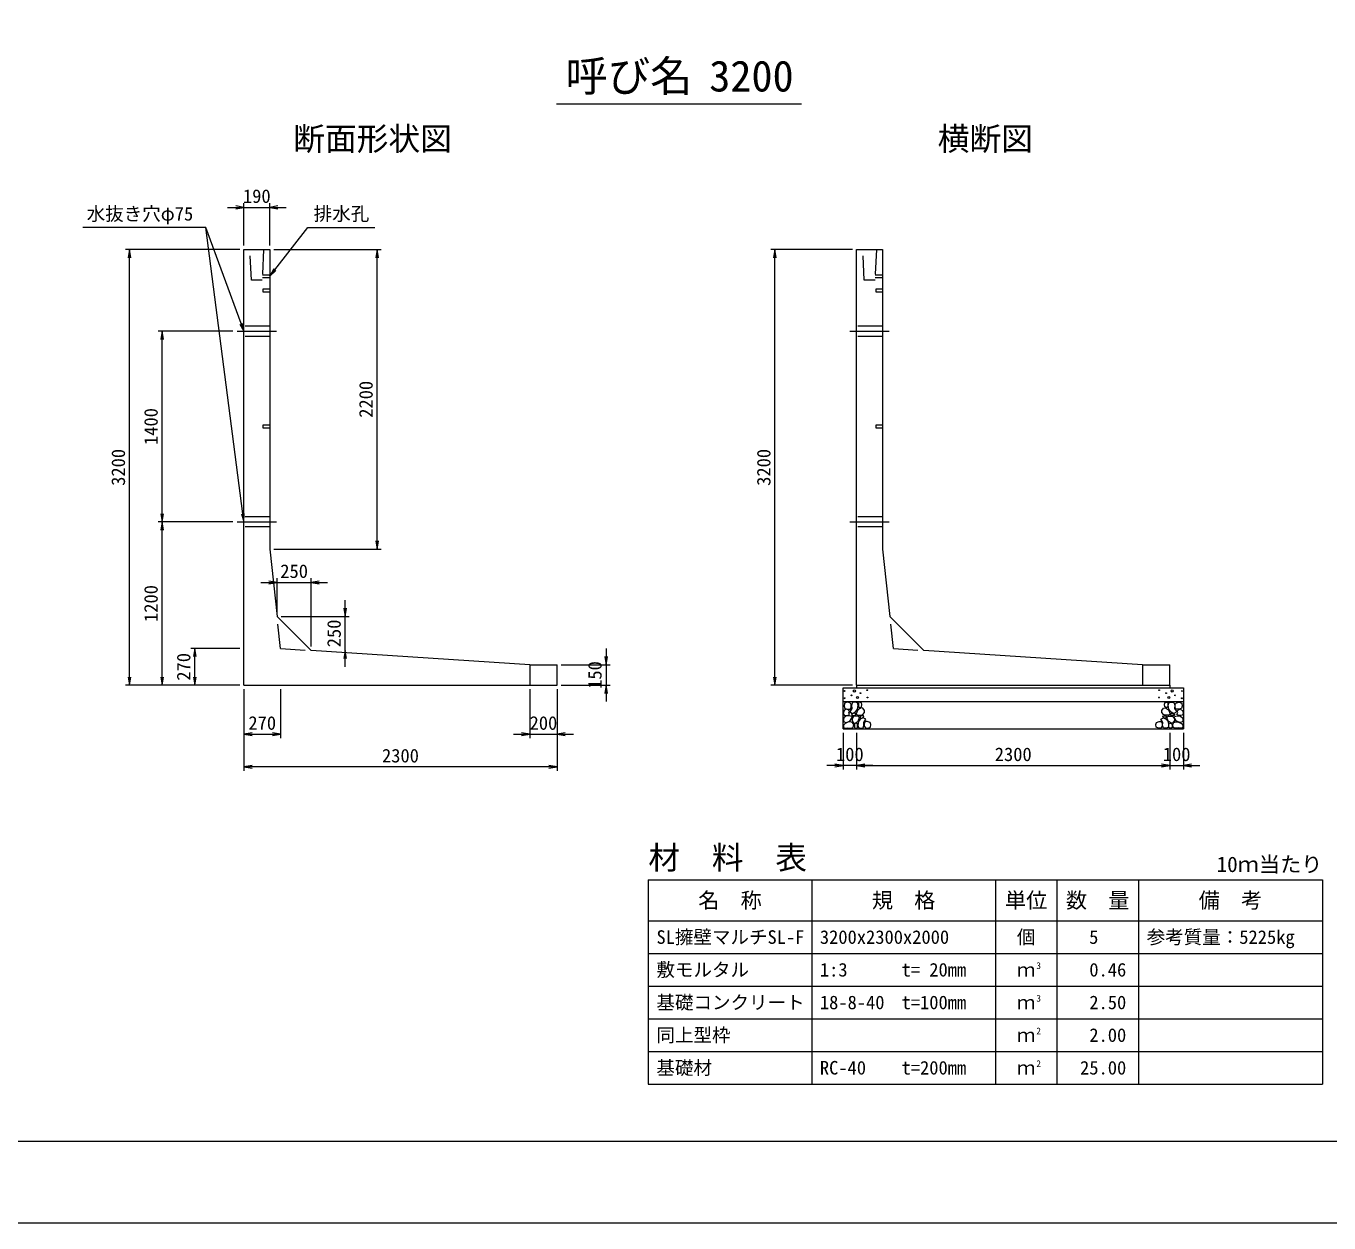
# Model space of a CAD drawing. Units: millimetres at full size, sheet at 1:30. Extents: x 87100 to 112330, y -109759 to -91939.
# Drawn here: x 97906 to 107474, y -109759 to -100967 of the extents above; entities that cross this region are included whole.
import ezdxf
from ezdxf.enums import TextEntityAlignment as Align

# ---------------------------------------------------------------- set-up
doc = ezdxf.new("R2010")
doc.units = ezdxf.units.MM
doc.header["$LTSCALE"] = 30
doc.linetypes.add('CHAIN', pattern=[18.5, 12, -1.5, 3.5, -1.5])
doc.linetypes.add('DASHED_SPACED', pattern=[12, 6, -6])
for name, color, linetype, lineweight in [('D-BMK', 2, 'CHAIN', 13), ('D-DCR-HCHn', 4, 'Continuous', 9), ('D-MTR-FRAM', 7, 'Continuous', 13), ('D-MTR-LINE', 7, 'Continuous', 13), ('D-STR-DIM', 7, 'Continuous', 9), ('D-STR-STRn', 1, 'Continuous', 13), ('D-STR-TXT', 7, 'Continuous', 9), ('D-TTL', 2, 'Continuous', 13), ('D-TTL-TXT', 7, 'Continuous', 13)]:
    doc.layers.add(name, color=color, linetype=linetype, lineweight=lineweight)
doc.layers.add('D-MTR', color=7, linetype='Continuous')
doc.layers.add('D-MTR-TXT', color=7, linetype='Continuous')
doc.styles.add('ＭＳ ゴシック', font='')
doc.styles.get('ＭＳ ゴシック').set_extended_font_data('MS Gothic')

# ---------------------------------------------------------------- blocks, each defined once
blk = doc.blocks.new('open_arrow')
at = {"color": 0, "linetype": 'Continuous', "lineweight": -2}
blk.add_lwpolyline([(7.5, 1.25), (0, 0), (7.5, -1.25)], dxfattribs=at)

msp = doc.modelspace()

# ---------------------------------------------------------------- linework, layer by layer
at = {"layer": 'D-BMK'}
for p, q in [((99455.11, -103208.73), (99745.11, -103208.73)), ((103955.11, -103208.73), (104245.11, -103208.73)), ((99455.11, -104608.73), (99745.11, -104608.73)), ((103955.11, -104608.73), (104245.11, -104608.73))]:
    msp.add_line(p, q, dxfattribs=at)
at = {"layer": 'D-DCR-HCHn'}
for points in [[(103912.39, -105994.92), (103905.46, -106015.72), (103914.7, -106029.59), (103937.82, -106031.9), (103953.6, -106025.13), (103947.06, -106008.79), (103951.69, -105999.54), (103942.44, -105990.3), (103928.57, -105985.67)], [(103956.31, -105937.13), (103935.51, -105932.51), (103917.01, -105941.76), (103914.7, -105962.56), (103919.33, -105978.74), (103942.44, -105985.67), (103958.62, -105985.67), (103965.55, -105974.12), (103965.55, -105948.69)], [(103974.8, -105934.82), (103967.87, -105955.62), (103970.18, -105978.74), (103954, -106004.17), (103974.8, -106015.72), (103997.91, -106004.17), (104011.78, -105985.67), (104016.41, -105955.62), (104011.78, -105939.44), (103997.91, -105932.51)], [(104014.09, -105990.3), (104002.54, -106018.03), (104011.78, -106029.59), (104039.52, -106029.59), (104051.08, -106024.97), (104062.64, -106008.79), (104062.64, -105994.92), (104051.08, -105976.43), (104037.21, -105974.12)], [(104018.72, -105939.44), (104018.72, -105967.18), (104030.27, -105974.12), (104041.83, -105967.18), (104044.14, -105951), (104041.83, -105937.13), (104025.65, -105932.51)], [(106296.13, -105990.3), (106307.68, -106018.03), (106298.44, -106029.59), (106270.7, -106029.59), (106259.14, -106024.97), (106247.58, -106008.79), (106247.58, -105994.92), (106259.14, -105976.43), (106273.01, -105974.12)], [(106291.5, -105939.44), (106291.5, -105967.18), (106279.95, -105974.12), (106268.39, -105967.18), (106266.08, -105951), (106268.39, -105937.13), (106284.57, -105932.51)], [(106335.42, -105934.82), (106342.35, -105955.62), (106340.04, -105978.74), (106356.22, -106004.17), (106335.42, -106015.72), (106312.31, -106004.17), (106298.44, -105985.67), (106293.81, -105955.62), (106298.44, -105939.44), (106312.31, -105932.51)], [(106353.91, -105937.13), (106374.71, -105932.51), (106393.21, -105941.76), (106395.52, -105962.56), (106390.9, -105978.74), (106367.78, -105985.67), (106351.6, -105985.67), (106344.67, -105974.12), (106344.67, -105948.69)], [(106397.83, -105994.92), (106404.76, -106015.72), (106395.52, -106029.59), (106372.4, -106031.9), (106356.62, -106025.13), (106363.16, -106008.79), (106358.53, -105999.54), (106367.78, -105990.3), (106381.65, -105985.67)], [(103956.27, -106071.72), (103973.39, -106046.04), (103971.25, -106039.62), (103947.7, -106033.19), (103926.3, -106035.33), (103911.32, -106048.18), (103909.18, -106063.16), (103911.32, -106078.14), (103928.44, -106082.42)], [(103964.83, -106125.22), (103979.81, -106118.8), (103984.09, -106097.4), (103975.53, -106082.42), (103960.55, -106078.14), (103941.28, -106080.28), (103919.88, -106088.84), (103909.18, -106101.68), (103909.18, -106116.66), (103915.6, -106125.22), (103941.28, -106123.08)], [(103979.42, -106015.72), (103967.87, -106024.97), (103972.49, -106031.9), (103988.67, -106031.9), (103995.6, -106029.59), (104000.23, -106020.35), (103993.29, -106013.41)], [(104016.19, -106071.72), (104026.89, -106046.04), (104018.33, -106035.33), (103992.65, -106035.33), (103981.95, -106039.62), (103971.25, -106054.6), (103971.25, -106067.44), (103981.95, -106084.56), (103994.79, -106086.7)], [(104011.91, -106118.8), (104011.91, -106093.12), (104001.21, -106086.7), (103990.51, -106093.12), (103988.37, -106108.1), (103990.51, -106120.94), (104005.49, -106125.22)], [(104052.58, -106123.08), (104059, -106103.82), (104056.86, -106082.42), (104071.84, -106058.88), (104052.58, -106048.18), (104031.17, -106058.88), (104018.33, -106076), (104014.05, -106103.82), (104018.33, -106118.8), (104031.17, -106125.22)], [(104048.3, -106048.18), (104059, -106039.62), (104054.72, -106033.19), (104039.73, -106033.19), (104033.31, -106035.33), (104029.03, -106043.9), (104035.45, -106050.32)], [(104069.7, -106120.94), (104088.96, -106125.22), (104106.08, -106116.66), (104108.22, -106097.4), (104103.94, -106082.42), (104082.54, -106076), (104067.56, -106076), (104061.14, -106086.7), (104061.14, -106110.24)], [(106240.52, -106120.94), (106221.26, -106125.22), (106204.14, -106116.66), (106202, -106097.4), (106206.28, -106082.42), (106227.68, -106076), (106242.66, -106076), (106249.08, -106086.7), (106249.08, -106110.24)], [(106257.64, -106123.08), (106251.22, -106103.82), (106253.36, -106082.42), (106238.38, -106058.88), (106257.64, -106048.18), (106279.05, -106058.88), (106291.89, -106076), (106296.17, -106103.82), (106291.89, -106118.8), (106279.05, -106125.22)], [(106261.92, -106048.18), (106251.22, -106039.62), (106255.5, -106033.19), (106270.49, -106033.19), (106276.91, -106035.33), (106281.19, -106043.9), (106274.77, -106050.32)], [(106294.03, -106071.72), (106283.33, -106046.04), (106291.89, -106035.33), (106317.57, -106035.33), (106328.27, -106039.62), (106338.97, -106054.6), (106338.97, -106067.44), (106328.27, -106084.56), (106315.43, -106086.7)], [(106298.31, -106118.8), (106298.31, -106093.12), (106309.01, -106086.7), (106319.71, -106093.12), (106321.85, -106108.1), (106319.71, -106120.94), (106304.73, -106125.22)], [(106330.8, -106015.72), (106342.35, -106024.97), (106337.73, -106031.9), (106321.55, -106031.9), (106314.62, -106029.59), (106309.99, -106020.35), (106316.93, -106013.41)], [(106345.39, -106125.22), (106330.41, -106118.8), (106326.13, -106097.4), (106334.69, -106082.42), (106349.67, -106078.14), (106368.94, -106080.28), (106390.34, -106088.84), (106401.04, -106101.68), (106401.04, -106116.66), (106394.62, -106125.22), (106368.94, -106123.08)], [(106353.96, -106071.72), (106336.83, -106046.04), (106338.97, -106039.62), (106362.52, -106033.19), (106383.92, -106035.33), (106398.9, -106048.18), (106401.04, -106063.16), (106398.9, -106078.14), (106381.78, -106082.42)]]:
    msp.add_lwpolyline(points, close=True, dxfattribs=at)
for centre, radius in [((103915.84, -105851.3), 3), ((103916.98, -105904.81), 3), ((103967.4, -105882.97), 3), ((103988.45, -105851.3), 7.5), ((104011.77, -105898.76), 7.5), ((104032.82, -105867.09), 3), ((104083.24, -105845.25), 3), ((104084.38, -105898.76), 3), ((106225.84, -105898.76), 3), ((106226.98, -105845.25), 3), ((106277.4, -105867.09), 3), ((106298.45, -105898.76), 7.5), ((106321.77, -105851.3), 7.5), ((106342.82, -105882.97), 3), ((106393.24, -105904.81), 3), ((106394.38, -105851.3), 3)]:
    msp.add_circle(centre, radius, dxfattribs=at)
at = {"layer": 'D-MTR-FRAM'}
for p, q in [((102475.11, -107238.73), (107425.11, -107238.73)), ((102475.11, -107238.73), (102475.11, -108738.73)), ((107425.11, -107238.73), (107425.11, -108738.73)), ((102475.11, -108738.73), (107425.11, -108738.73))]:
    msp.add_line(p, q, dxfattribs=at)
at = {"layer": 'D-MTR-LINE'}
for p, q in [((103675.11, -107238.73), (103675.11, -108738.73)), ((105025.11, -107238.73), (105025.11, -108738.73)), ((105475.11, -107238.73), (105475.11, -108738.73)), ((106075.11, -107238.73), (106075.11, -108738.73)), ((102475.11, -107538.73), (107425.11, -107538.73)), ((102475.11, -107778.73), (107425.11, -107778.73)), ((102475.11, -108018.73), (107425.11, -108018.73)), ((102475.11, -108258.73), (107425.11, -108258.73)), ((102475.11, -108498.73), (107425.11, -108498.73))]:
    msp.add_line(p, q, dxfattribs=at)
at = {"layer": 'D-STR-DIM'}
for p, q in [((99505.11, -102578.73), (99505.11, -102268.73)), ((99695.11, -102578.73), (99695.11, -102268.73)), ((99385.11, -102298.73), (99815.11, -102298.73)), ((99475.11, -102608.73), (98635.11, -102608.73)), ((98665.11, -105808.73), (98665.11, -102608.73)), ((99725.11, -102608.73), (100513.75, -102608.73)), ((100483.75, -104808.73), (100483.75, -102608.73)), ((103975.11, -102608.73), (103375.11, -102608.73)), ((103405.11, -105808.73), (103405.11, -102608.73)), ((99425.11, -103208.73), (98875.11, -103208.73)), ((98905.11, -104608.73), (98905.11, -103208.73)), ((99425.11, -104608.73), (98875.11, -104608.73)), ((99425.11, -104608.73), (98875.11, -104608.73)), ((98905.11, -105808.73), (98905.11, -104608.73)), ((99725.11, -104808.73), (100513.75, -104808.73)), ((99629.32, -105053.43), (100119.32, -105053.43)), ((99749.32, -105273.43), (99749.32, -105023.43)), ((99999.32, -105523.43), (99999.32, -105023.43)), ((100249.32, -105673.43), (100249.32, -105183.43)), ((99779.32, -105303.43), (100279.32, -105303.43)), ((99475.11, -105538.73), (99115.11, -105538.73)), ((99145.11, -105808.73), (99145.11, -105538.73)), ((102165.11, -105538.73), (102165.11, -105928.73)), ((101835.11, -105658.73), (102195.11, -105658.73)), ((99475.11, -105808.73), (98635.11, -105808.73)), ((99475.11, -105808.73), (98875.11, -105808.73)), ((99475.11, -105808.73), (99115.11, -105808.73)), ((101835.11, -105808.73), (102195.11, -105808.73)), ((103975.11, -105808.73), (103375.11, -105808.73)), ((99505.11, -105838.73), (99505.11, -106438.73)), ((99505.11, -105838.73), (99505.11, -106198.73)), ((99775.11, -105838.73), (99775.11, -106198.73)), ((101605.11, -105838.73), (101605.11, -106198.73)), ((101805.11, -105838.73), (101805.11, -106438.73)), ((101805.11, -105838.73), (101805.11, -106198.73)), ((99505.11, -106168.73), (99775.11, -106168.73)), ((101485.11, -106168.73), (101925.11, -106168.73)), ((103905.11, -106158.73), (103905.11, -106428.73)), ((104005.11, -106158.73), (104005.11, -106428.73)), ((104005.11, -106158.73), (104005.11, -106428.73)), ((106305.11, -106158.73), (106305.11, -106428.73)), ((106305.11, -106158.73), (106305.11, -106428.73)), ((106405.11, -106158.73), (106405.11, -106428.73)), ((101805.11, -106408.73), (99505.11, -106408.73)), ((104125.11, -106398.73), (103785.11, -106398.73)), ((104005.11, -106398.73), (106305.11, -106398.73)), ((106185.11, -106398.73), (106525.11, -106398.73))]:
    msp.add_line(p, q, dxfattribs=at)
for points in [[(99505.11, -104608.73), (99497.4, -104549.22), (99225.11, -102446.51)], [(99505.11, -103208.73), (99484.42, -103152.41), (99225.11, -102446.51)], [(99695.11, -102803.73), (99732.12, -102756.51), (99975.11, -102446.51)]]:
    msp.add_lwpolyline(points, dxfattribs=at)
at = {"layer": 'D-STR-STRn'}
for p, q in [((99505.11, -105808.73), (99505.11, -102608.73)), ((99505.11, -102608.73), (99695.11, -102608.73)), ((99695.11, -102608.73), (99695.11, -104808.73)), ((104005.11, -105808.73), (104005.11, -102608.73)), ((104005.11, -102608.73), (104195.11, -102608.73)), ((104195.11, -102608.73), (104195.11, -104808.73)), ((99695.11, -104808.73), (99749.32, -105303.43)), ((104195.11, -104808.73), (104249.32, -105303.43)), ((99999.32, -105553.43), (99749.32, -105303.43)), ((104499.32, -105553.43), (104249.32, -105303.43)), ((101605.11, -105658.73), (99999.32, -105553.43)), ((106105.11, -105658.73), (104499.32, -105553.43)), ((101605.11, -105658.73), (101805.11, -105658.73)), ((101605.11, -105658.73), (101605.11, -105808.73)), ((101805.11, -105808.73), (101805.11, -105658.73)), ((106105.11, -105658.73), (106305.11, -105658.73)), ((106105.11, -105658.73), (106105.11, -105808.73)), ((106305.11, -105808.73), (106305.11, -105658.73)), ((99505.11, -105808.73), (101805.11, -105808.73)), ((99505.11, -105808.73), (101605.11, -105808.73)), ((104005.11, -105808.73), (104005.11, -105828.73)), ((104005.11, -105808.73), (106305.11, -105808.73)), ((106305.11, -105808.73), (106305.11, -105828.73)), ((103905.11, -106128.73), (103905.11, -105828.73)), ((103905.11, -105828.73), (106405.11, -105828.73)), ((106405.11, -105828.73), (106405.11, -106128.73)), ((103905.11, -105928.73), (106405.11, -105928.73)), ((103905.11, -106128.73), (106405.11, -106128.73))]:
    msp.add_line(p, q, dxfattribs=at)
at = {"layer": 'D-STR-STRn', "linetype": 'DASHED_SPACED'}
for p, q in [((99560.11, -102833.73), (99550.11, -102608.73)), ((99650.11, -102608.73), (99640.11, -102833.73)), ((104060.11, -102833.73), (104050.11, -102608.73)), ((104150.11, -102608.73), (104140.11, -102833.73)), ((99640.11, -102833.73), (99560.11, -102833.73)), ((99641, -102813.73), (99695.11, -102813.73)), ((99641.89, -102793.73), (99695.11, -102793.73)), ((104140.11, -102833.73), (104060.11, -102833.73)), ((104141, -102813.73), (104195.11, -102813.73)), ((104141.89, -102793.73), (104195.11, -102793.73)), ((99695.11, -103171.23), (99505.11, -103171.23)), ((104195.11, -103171.23), (104005.11, -103171.23)), ((99695.11, -103246.23), (99505.11, -103246.23)), ((104195.11, -103246.23), (104005.11, -103246.23)), ((99695.11, -104571.23), (99505.11, -104571.23)), ((104195.11, -104571.23), (104005.11, -104571.23)), ((99695.11, -104646.23), (99505.11, -104646.23)), ((104195.11, -104646.23), (104005.11, -104646.23))]:
    msp.add_line(p, q, dxfattribs=at)
at = {"layer": 'D-STR-STRn', "color": 2, "linetype": 'DASHED_SPACED'}
for p, q in [((99775.11, -105538.73), (99749.32, -105303.43)), ((104275.11, -105538.73), (104249.32, -105303.43)), ((99775.11, -105538.73), (99999.32, -105553.43)), ((104275.11, -105538.73), (104499.32, -105553.43))]:
    msp.add_line(p, q, dxfattribs=at)
at = {"layer": 'D-STR-STRn', "linetype": 'DASHED_SPACED'}
for points in [[(99695.11, -102899.23), (99645.11, -102899.23), (99645.11, -102918.23), (99695.11, -102918.23)], [(104195.11, -102899.23), (104145.11, -102899.23), (104145.11, -102918.23), (104195.11, -102918.23)], [(99695.11, -103899.23), (99645.11, -103899.23), (99645.11, -103918.23), (99695.11, -103918.23)], [(104195.11, -103899.23), (104145.11, -103899.23), (104145.11, -103918.23), (104195.11, -103918.23)]]:
    msp.add_lwpolyline(points, dxfattribs=at)
at = {"layer": 'D-STR-TXT'}
for p, q in [((99225.11, -102446.51), (98322.93, -102446.51)), ((99975.11, -102446.51), (100467.29, -102446.51))]:
    msp.add_line(p, q, dxfattribs=at)
at = {"layer": 'D-TTL'}
for points in [[(87100.11, -109758.73), (112330.11, -109758.73), (112330.11, -91938.73), (87100.11, -91938.73)], [(87700.11, -109158.73), (111730.11, -109158.73), (111730.11, -92538.73), (87700.11, -92538.73)]]:
    msp.add_lwpolyline(points, close=True, dxfattribs=at)
at = {"layer": 'D-TTL-TXT'}
msp.add_line((101800.11, -101538.73), (103600.11, -101538.73), dxfattribs=at)

# ---------------------------------------------------------------- block references
at = {"layer": 'D-STR-DIM', "xscale": 8, "yscale": 8}
for p, rotation in [((99505.11, -102298.73), 180), ((98665.11, -102608.73), 270), ((100483.75, -102608.73), 270), ((103405.11, -102608.73), 270), ((99695.11, -102803.73), 51.9), ((98905.11, -103208.73), 270), ((99505.11, -103208.73), 110.2), ((98905.11, -104608.73), 90), ((99505.11, -104608.73), 97.4), ((98905.11, -104608.73), 270), ((100483.75, -104808.73), 90), ((99749.32, -105053.43), 180), ((100249.32, -105303.43), 90), ((99145.11, -105538.73), 270), ((100249.32, -105553.43), 270), ((102165.11, -105658.73), 90), ((98665.11, -105808.73), 90), ((98905.11, -105808.73), 90), ((99145.11, -105808.73), 90), ((102165.11, -105808.73), 270), ((103405.11, -105808.73), 90), ((99775.11, -106168.73), 180), ((101605.11, -106168.73), 180), ((103905.11, -106398.73), 180), ((106305.11, -106398.73), 180), ((106305.11, -106398.73), 180), ((101805.11, -106408.73), 180)]:
    msp.add_blockref('open_arrow', p, dxfattribs=dict(at, rotation=rotation))
for p in [(99695.11, -102298.73), (99999.32, -105053.43), (99505.11, -106168.73), (101805.11, -106168.73), (104005.11, -106398.73), (104005.11, -106398.73), (106405.11, -106398.73), (99505.11, -106408.73)]:
    msp.add_blockref('open_arrow', p, dxfattribs=at)

# ---------------------------------------------------------------- texts
at = {"layer": 'D-MTR', "style": 'ＭＳ ゴシック'}
msp.add_text('材\u3000料\u3000表', height=170.9, dxfattribs=at).set_placement((102475.11, -107211.5), align=Align.BOTTOM_LEFT)
msp.add_text('10ｍ当たり', height=113.9, dxfattribs=at).set_placement((107425.11, -107215.58), align=Align.BOTTOM_RIGHT)
at = {"layer": 'D-MTR-TXT', "style": 'ＭＳ ゴシック'}
for s, height, p in [('名\u3000称', 113.9, (103075.11, -107388.73)), ('規\u3000格', 113.9, (104350.11, -107388.73)), ('単位', 113.9, (105250.11, -107388.73)), ('数\u3000量', 113.9, (105775.11, -107388.73)), ('備\u3000考', 113.9, (106750.11, -107388.73)), ('個', 99.69, (105250.11, -107658.73)), ('ｍ', 99.69, (105250.11, -107898.73)), ('ｍ', 99.69, (105250.11, -108138.73)), ('ｍ', 99.69, (105250.11, -108378.73)), ('ｍ', 99.69, (105250.11, -108618.73))]:
    msp.add_text(s, height=height, dxfattribs=at).set_placement(p, align=Align.MIDDLE_CENTER)
for s, p in [('SL擁壁マルチSL-F', (102535.11, -107658.73)), ('3200x2300x2000', (103735.11, -107658.73)), ('参考質量：5225kg', (106135.11, -107658.73)), ('敷モルタル', (102535.11, -107898.73)), ('1:3', (103735.11, -107898.73)), ('t= 20mm', (104335.11, -107898.73)), ('基礎コンクリート', (102535.11, -108138.73)), ('18-8-40', (103735.11, -108138.73)), ('t=100mm', (104335.11, -108138.73)), ('同上型枠', (102535.11, -108378.73)), ('基礎材', (102535.11, -108618.73)), ('RC-40', (103735.11, -108618.73)), ('t=200mm', (104335.11, -108618.73))]:
    msp.add_text(s, height=99.69, dxfattribs=at).set_placement(p, align=Align.MIDDLE_LEFT)
for s, p in [('5', (105780.44, -107658.73)), ('0.46', (105985.11, -107898.73)), ('2.50', (105985.11, -108138.73)), ('2.00', (105985.11, -108378.73)), ('25.00', (105985.11, -108618.73))]:
    msp.add_text(s, height=99.69, dxfattribs=at).set_placement(p, align=Align.MIDDLE_RIGHT)
for s, p in [('3', (105325.11, -107908.29)), ('3', (105325.11, -108148.29)), ('2', (105325.11, -108388.29)), ('2', (105325.11, -108628.29))]:
    msp.add_text(s, height=49.84, dxfattribs=at).set_placement(p, align=Align.BOTTOM_LEFT)
at = {"layer": 'D-STR-DIM', "style": 'ＭＳ ゴシック'}
for s, p in [('190', (99600.11, -102216.23)), ('250', (99874.32, -104970.93)), ('270', (99640.11, -106086.23)), ('200', (101705.11, -106086.23)), ('2300', (100655.11, -106326.23)), ('100', (103955.11, -106316.23)), ('2300', (105155.11, -106316.23)), ('100', (106355.11, -106316.23))]:
    msp.add_text(s, height=99.69, dxfattribs=at).set_placement(p, align=Align.MIDDLE_CENTER)
for s, p in [('2200', (100401.25, -103708.73)), ('1400', (98822.61, -103908.73)), ('3200', (98582.61, -104208.73)), ('3200', (103322.61, -104208.73)), ('1200', (98822.61, -105208.73)), ('250', (100166.82, -105428.43)), ('270', (99062.61, -105673.73)), ('150', (102082.61, -105733.73))]:
    msp.add_text(s, height=99.69, rotation=90, dxfattribs=at).set_placement(p, align=Align.MIDDLE_CENTER)
at = {"layer": 'D-STR-TXT', "style": 'ＭＳ ゴシック'}
for s, p in [('水抜き穴φ75', (98350.83, -102425.63)), ('排水孔', (100017.91, -102425.63))]:
    msp.add_text(s, height=99.69, dxfattribs=at).set_placement(p, align=Align.BOTTOM_LEFT)
at = {"layer": 'D-TTL-TXT', "style": 'ＭＳ ゴシック'}
for s, height, p in [('呼び名', 227.9, (102332.61, -101516.23)), ('3200', 227.9, (103232.61, -101516.23)), ('断面形状図', 170.9, (100450.11, -101931.5)), ('横断図', 170.9, (104950.11, -101931.5))]:
    msp.add_text(s, height=height, dxfattribs=at).set_placement(p, align=Align.BOTTOM_CENTER)

doc.saveas('drawing.dxf')
